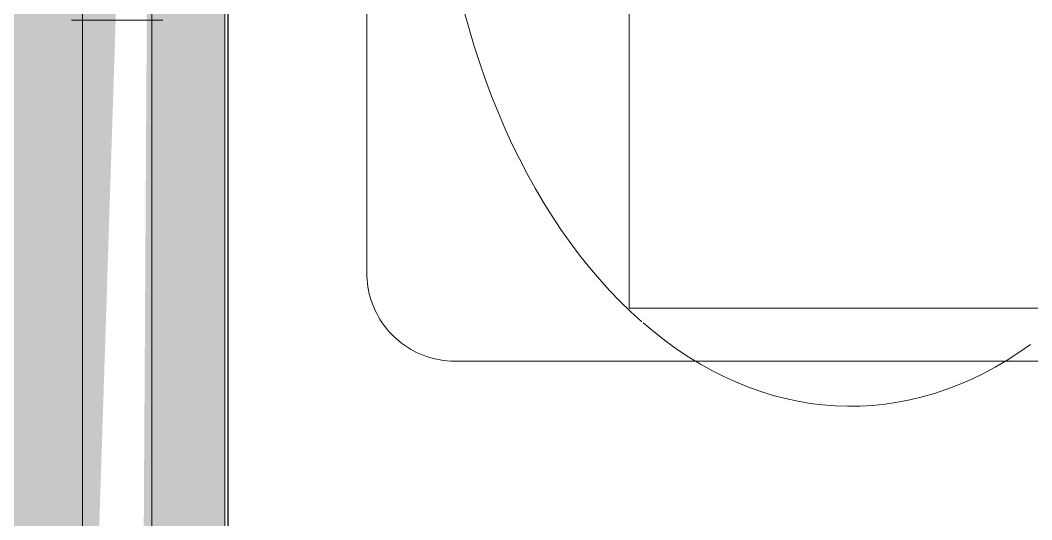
# Model space of a CAD drawing. Header units: metres. Extents: x 149 to 429, y -3 to 162.
# Drawn here: x 367.7381 to 368.1036, y 82.5477 to 82.728 of the extents above; entities that cross this region are included whole.
import ezdxf

# ---------------------------------------------------------------- set-up
doc = ezdxf.new("R2010")
doc.units = ezdxf.units.M
doc.layers.add('1053_ARQ_BASE_MATADOURO_dwg', color=7, linetype='Continuous', lineweight=5, true_color=0x767676)
for name, color, linetype, lineweight in [('A-EQUIPAMENTOS', 7, 'Continuous', 5), ('A-PAREDE', 7, 'Continuous', 30), ('A-WALL', 7, 'Continuous', 9), ('P-PIPE', 7, 'Continuous', 5), ('P-SANR-FIXT', 7, 'Continuous', 5)]:
    doc.layers.add(name, color=color, linetype=linetype, lineweight=lineweight)

# ---------------------------------------------------------------- blocks, each defined once
blk = doc.blocks.new('USO_ESG_Cuba lavatório retângular - Uso geral-V69-TÉRREO 1_20 - Dependente 2')
at = {"layer": 'P-SANR-FIXT', "color": 9, "true_color": 0xc0c0c0}
for p, q in [((0.1730500000002076, -0.05021161073474577), (-0.1731071461118079, -0.05021161073474577)), ((-0.2050525168767705, -0.08215698149963901), (-0.2050525168768398, -0.3572648151945923)), ((0.2049953707650315, -0.3572648151945923), (0.2049953707651008, -0.08215698149963901)), ((-0.1858498807490326, -0.145), (-0.1858498807490326, -0.3576249999999222)), ((0.1869294648993059, -0.145), (-0.185849880749034, -0.145)), ((0.1869294648993069, -0.3576249999999222), (0.1869294648993069, -0.1450000000000001)), ((-0.185849880749034, -0.3576249999999222), (0.1869294648993059, -0.3576249999999222)), ((-0.1731071461118772, -0.3892101859594855), (0.1730500000001383, -0.3892101859594855))]:
    blk.add_line(p, q, dxfattribs=at)
at = {"layer": 'P-SANR-FIXT', "color": 254, "true_color": 0xd3d3d3}
for p, q in [((-0.1858498807490341, -0.145), (0.1859531144855803, -0.145)), ((-0.1200121126368137, -0.3576249999999222), (-0.1858498807490335, -0.3576249999999222)), ((0.186929464899306, -0.3576249999999222), (-0.1200121126368137, -0.3576249999999222))]:
    blk.add_line(p, q, dxfattribs=at)
at = {"layer": 'P-SANR-FIXT', "color": 254, "true_color": 0xe0e0e0}
blk.add_line((0.1859531144855803, -0.145), (0.1869294648993054, -0.145), dxfattribs=at)
at = {"layer": 'P-SANR-FIXT', "color": 9, "true_color": 0xc0c0c0, "flags": 128}
for points in [[(-0.1731071461118079, -0.05021161073474577), (-0.1743846202190744, -0.05023716362394662), (-0.1756600506402518, -0.05031378141274327), (-0.1769313969587129, -0.05044134152847728), (-0.178196625291764, -0.05061963990298427), (-0.1794537115436821, -0.05084839129610264), (-0.1807006446448902, -0.05112722975501711), (-0.1819354297681952, -0.05145570919710117), (-0.183156091520975, -0.05183330412582218), (-0.1843606771047256, -0.05225941046945227), (-0.18554725943954, -0.05273334654909959), (-0.1867139402467272, -0.05325435416788205), (-0.1878588530860383, -0.05382159982484736), (-0.1889801663409839, -0.0544341760478179), (-0.1900760861496094, -0.05509110284585331), (-0.1911448592740759, -0.05579132927578685), (-0.1921847759052338, -0.05653373512505278), (-0.1931941723985172, -0.05731713270248875), (-0.1941714339347127, -0.0581402687390535), (-0.195114997103802, -0.0590018263926384), (-0.1960233524061247, -0.05990042735517091), (-0.1968950466669125, -0.06083463405618859), (-0.1977286853612133, -0.06180295196482403), (-0.1985229348450483, -0.06280383197883493), (-0.1992765244887116, -0.06383567290331303), (-0.1999882487094425, -0.0648968240135273), (-0.2006569689003491, -0.06598558769358534), (-0.2012816152517738, -0.06710022215410064), (-0.2018611884628819, -0.06823894421763871), (-0.2023947613399383, -0.06939993217166485), (-0.2028814802804423, -0.0705813286833105), (-0.2033205666377828, -0.071781243770137), (-0.2037113179674532, -0.07299775782398574), (-0.2040531091506698, -0.0742289246819546), (-0.20434539339449, -0.07547277473937247), (-0.2045877031064918, -0.07672731810172227), (-0.2047796506428358, -0.07799054776733465), (-0.2049209289282544, -0.07926044283821902), (-0.2050113119478292, -0.08053497175293306), (-0.2050506551079238, -0.08181209553747104), (-0.2050525168767705, -0.08215698149963901)], [(0.2049953707651008, -0.08215698149963901), (0.2049698178758999, -0.08087950739230328), (0.2048932000871726, -0.07960407697119518), (0.2047656399711614, -0.07833273065266476), (0.2045873415969316, -0.0770675023196829), (0.2043585902036746, -0.0758104160677649), (0.2040797517448988, -0.07456348296669531), (0.2037512723027454, -0.07332869784318245), (0.2033736773740244, -0.07210803609040267), (0.202947571030325, -0.070903450506652), (0.202473634950747, -0.06971686817183763), (0.2019526273319645, -0.06855018736471975), (0.2013853816749992, -0.06740527452533934), (0.2007728054518901, -0.06628396127039378), (0.2001158786539932, -0.06518804146169896), (0.1994156522239904, -0.06411926833744037), (0.1986732463748631, -0.06307935170607452), (0.1978898487974271, -0.06206995521286044), (0.1970667127607931, -0.06109269367666494), (0.1962051551070696, -0.06014913050757568), (0.1953065541446757, -0.05924077520532228), (0.1943723474434501, -0.05836908094460378), (0.1934040295349532, -0.05753544225023361), (0.1924031495210116, -0.05674119276626007), (0.1913713085963949, -0.05598760312280465), (0.1903101574863193, -0.05527587890186587), (0.1892213938062612, -0.05460715871109788), (0.1881067593457459, -0.05398251235960379), (0.1869680372822771, -0.05340293914849572), (0.1858070493281124, -0.05286936627150863), (0.1846256528165361, -0.05238264733093529), (0.1834257377296402, -0.05194356097359487), (0.1822092236757915, -0.05155280964392441), (0.1809780568179613, -0.05121101846070779), (0.1797342067604741, -0.05091873421688761), (0.1784796633979857, -0.05067642450495514), (0.1772164337323733, -0.05048447696847252), (0.1759465386615582, -0.05034319868319254), (0.1746720097467749, -0.05025281566361773), (0.1733948859624448, -0.05021347250345389), (0.1730500000002076, -0.05021161073474577)], [(-0.02899999999987213, -0.2500000000001164), (-0.02897680309307616, -0.2488403093087138), (-0.02890724948263142, -0.2476824738749558), (-0.02879145043959798, -0.2465283459886341), (-0.02862959121776567, -0.2453797720082701), (-0.02842193075731229, -0.2442385894069838), (-0.02816880127064596, -0.2431066238337484), (-0.02787060771084725, -0.2419856861916938), (-0.02752782712423596, -0.2408775697421905), (-0.02714100788657725, -0.2397840472351301), (-0.02671076882597663, -0.2387068680731656), (-0.02623779823322602, -0.2376477555132355), (-0.02572285276043258, -0.2366084039092551), (-0.02516675621056384, -0.2355904760026275), (-0.0245703982192952, -0.2345956002602954), (-0.0239347328322785, -0.233625368271564), (-0.02326077697852452, -0.232681332200504), (-0.02254960884371139, -0.2317650023035007), (-0.02180236614494334, -0.2308778445129177), (-0.02102024431132595, -0.2300212780917289), (-0.02020449457091254, -0.2291966733639667), (-0.01935642194928842, -0.2284053495208511), (-0.01847738318159518, -0.2276485725118841), (-0.01756878454249964, -0.2269275530191084), (-0.01663207959597858, -0.226243444519382), (-0.01566876687004787, -0.2255973414406275), (-0.01468038745962385, -0.2249902774099788), (-0.01366852256098209, -0.2244232236004766), (-0.01263479094190261, -0.2238970871768681), (-0.01158084635262985, -0.2234127098456396), (-0.01050837487972658, -0.2229708665070634), (-0.009419092248573907, -0.2225722640160508), (-0.008314741079230043, -0.2222175400516742), (-0.007197088097796222, -0.2219072620966035), (-0.006067921310705242, -0.2216419265295073), (-0.004929047144011748, -0.2214219578302807), (-0.003782287553297829, -0.2212477079025343), (-0.002629477109322397, -0.221119455508493), (-0.001472460062948812, -0.2210374058247617), (-0.0003130873946178326, -0.2210016901134095), (0.0008467861468521733, -0.2210123655118427), (0.002005305011078599, -0.2210694149417392), (0.00316061581507638, -0.2211727471362159), (0.004310870307992263, -0.2213221967859205), (0.005454228328007776, -0.2215175248030773), (0.006588860746213141, -0.2217584187045977), (0.007712952392808802, -0.2220444931116192), (0.008824704960852614, -0.2223752903663066), (0.009922339883533096, -0.2227502812632814), (0.01100410117900865, -0.2231688658972034), (0.0120682582599713, -0.2236303746220696), (0.01311310870218276, -0.2241340691225076), (0.01413698096782464, -0.2246791435944302), (0.01513823707957381, -0.225264726034912), (0.01611527524138346, -0.2258898796375459), (0.01706653240056403, -0.22655360428926), (0.01799048674846126, -0.2272548381724759), (0.01888566015543456, -0.2279924594627672), (0.01975062053486854, -0.2287652881231268), (0.02058398413462383, -0.2295720877926262), (0.02138441775079864, -0.2304115677640595), (0.02215064086040529, -0.2312823850482179), (0.02288142766977362, -0.2321831465236835), (0.02357560907604784, -0.2331124111638288), (0.02423207453699488, -0.2340686923436519), (0.02484977384787672, -0.2350504602173027), (0.02542771882157504, -0.2360561441653281), (0.0259649848694733, -0.2370841353083095), (0.02646071248053195, -0.2381327890795474), (0.02691410859620046, -0.2392004278567922), (0.02732444787950299, -0.2402853436455371), (0.02769107387517888, -0.2413858008122094), (0.02801340005969996, -0.2425000388599139), (0.02829091077991707, -0.2436262752456205), (0.02852316207811819, -0.2447627082311709), (0.02870978240155764, -0.2459075197663042), (0.02885047319756523, -0.2470588783969092), (0.02894500939090867, -0.2482149421946211), (0.02899323974382532, -0.2493738617040228), (0.02900000000014934, -0.2500000000001164)], [(0.02900000000014934, -0.2500000000001164), (0.02897680309328407, -0.2511596906915191), (0.02890724948290863, -0.2523175261252771), (0.02879145043994449, -0.2534716540113215), (0.02862959121797358, -0.2546202279918242), (0.0284219307575202, -0.2557614105931105), (0.02816880127085387, -0.2568933761664844), (0.02787060771112447, -0.2580143138084004), (0.02752782712444387, -0.2591224302579038), (0.02714100788678516, -0.2602159527651027), (0.02671076882618454, -0.2612931319270672), (0.02623779823350324, -0.2623522444869974), (0.02572285276070979, -0.2633915960907005), (0.02516675621077175, -0.2644095239974668), (0.02457039821950311, -0.2654043997396602), (0.02393473283248641, -0.2663746317285302), (0.02326077697880173, -0.2673186677995902), (0.0225496088439193, -0.2682349976965936), (0.02180236614515125, -0.2691221554871765), (0.02102024431167247, -0.2699787219082267), (0.02020449457118976, -0.2708033266359889), (0.01935642194956563, -0.2715946504791045), (0.01847738318187239, -0.2723514274880716), (0.01756878454277685, -0.2730724469811245), (0.01663207959618649, -0.2737565554808509), (0.01566876687025579, -0.2744026585594667), (0.01468038745983176, -0.2750097225901154), (0.01366852256119, -0.2755767763997563), (0.01263479094217983, -0.2761029128232261), (0.01158084635290707, -0.2765872901544546), (0.01050837487993449, -0.2770291334930309), (0.00941909224885112, -0.2774277359840435), (0.008314741079507257, -0.2777824599485586), (0.007197088098073436, -0.2780927379034907), (0.006067921310982456, -0.2783580734707255), (0.004929047144219658, -0.2785780421696749), (0.003782287553575043, -0.27875229209756), (0.002629477109599611, -0.2788805444916012), (0.001472460063226026, -0.2789625941753326), (0.0003130873948257431, -0.2789983098866847), (-0.0008467861466442628, -0.2789876344882516), (-0.002005305010870689, -0.2789305850583551), (-0.00316061581486847, -0.2788272528637397), (-0.004310870307784353, -0.2786778032141738), (-0.005454228327799866, -0.2784824751971555), (-0.00658886074600523, -0.2782415812954965), (-0.007712952392531588, -0.2779555068884751), (-0.008824704960644704, -0.2776247096339263), (-0.009922339883255882, -0.2772497187369514), (-0.01100410117873143, -0.2768311341028908), (-0.01206825825976339, -0.2763696253778861), (-0.01311310870197485, -0.2758659308777253), (-0.01413698096754742, -0.275320856405664), (-0.0151382370793659, -0.2747352739650436), (-0.01611527524117555, -0.2741101203625483), (-0.01706653240028682, -0.2734463957108343), (-0.01799048674825335, -0.2727451618274798), (-0.01888566015515735, -0.2720075405373271), (-0.01975062053452202, -0.2712347118769674), (-0.02058398413441592, -0.270427912207468), (-0.02138441775059073, -0.2695884322360347), (-0.02215064086012808, -0.2687176149517378), (-0.02288142766956571, -0.2678168534764107), (-0.02357560907583993, -0.2668875888362655), (-0.02423207453664836, -0.2659313076564424), (-0.0248497738475995, -0.2649495397829302), (-0.02542771882129782, -0.2639438558346275), (-0.02596498486926539, -0.2629158646917847), (-0.02646071248025474, -0.2618672109205469), (-0.02691410859592324, -0.2607995721434407), (-0.02732444787929508, -0.2597146563545571), (-0.02769107387490167, -0.2586141991880235), (-0.02801340005942275, -0.2574999611403189), (-0.02829091077970916, -0.2563737247546123), (-0.02852316207791028, -0.2552372917689234), (-0.02870978240134973, -0.2540924802337901), (-0.02885047319728801, -0.2529411216031851), (-0.02894500939063146, -0.2517850578056117), (-0.02899323974361741, -0.2506261382962101), (-0.02899999999987213, -0.2500000000001164)], [(-0.2050525168768398, -0.3572648151945923), (-0.2050269639875696, -0.3585422893017894), (-0.2049503461988423, -0.3598177197230362), (-0.2048227860829004, -0.3610890660415665), (-0.204644487708532, -0.3623542943744098), (-0.2044157363153443, -0.3636113806264664), (-0.2041368978566377, -0.364858313727536), (-0.2038084184143458, -0.3660930988509103), (-0.2034308234857634, -0.36731376060369), (-0.2030047171419947, -0.3685183461875793), (-0.2025307810624166, -0.3697049285223937), (-0.2020097734436342, -0.3708716093295116), (-0.2014425277866689, -0.3720165221687534), (-0.2008299515635597, -0.3731378354238375), (-0.2001730247656629, -0.3742337552323938), (-0.1994727983356601, -0.375302528356791), (-0.1987303924864635, -0.3763424449880182), (-0.1979469949090275, -0.3773518414813709), (-0.1971238588725321, -0.3783291030174278), (-0.1962623012187392, -0.3792726661866556), (-0.1953637002563453, -0.380181021488909), (-0.194429493555189, -0.3810527157496276), (-0.1934611756465536, -0.3818863544438591), (-0.1924602956326813, -0.3826806039278327), (-0.1914284547080646, -0.3834341935714267), (-0.190367303597989, -0.3841459177922268), (-0.1892785399178616, -0.3848146379831335), (-0.1881639054574156, -0.3854392843344889), (-0.1870251833940161, -0.3860188575457356), (-0.1858641954398514, -0.3865524304227227), (-0.1846827989282057, -0.3870391493631574), (-0.1834828838413792, -0.3874782357204978), (-0.1822663697875305, -0.3878689870503069), (-0.1810352029297003, -0.3882107782335236), (-0.1797913528721438, -0.3885030624772051), (-0.1785368095097247, -0.3887453721891376), (-0.1772735798441123, -0.3889373197256202), (-0.1760036847732279, -0.3890785980110388), (-0.1747291558585139, -0.3891689810306136), (-0.1734520320741145, -0.3892083241906388), (-0.1731071461118772, -0.3892101859594855)], [(0.1730500000001383, -0.3892101859594855), (0.1743274741074047, -0.3891846330702847), (0.1756029045285128, -0.3891080152816267), (0.1768742508470432, -0.3889804551656155), (0.1781394791800251, -0.3888021567912471), (0.1793965654319431, -0.3885734053979901), (0.1806434985331513, -0.3882945669392142), (0.1818782836564562, -0.3879660874971302), (0.183098945409236, -0.3875884925684092), (0.1843035309930559, -0.3871623862247791), (0.1854901133278703, -0.3866884501451318), (0.1866567941351268, -0.3861674425263493), (0.1878017069742993, -0.385600196869384), (0.1889230202292449, -0.3849876206462748), (0.1900189400379397, -0.384330693848378), (0.1910877131624062, -0.3836304674184445), (0.1921276297935641, -0.3828880615691785), (0.1931370262867782, -0.3821046639917426), (0.1941142878229737, -0.3812815279551778), (0.1950578509921323, -0.3804199703014543), (0.195966206294455, -0.3795213693390604), (0.1968379005551735, -0.3785871626379042), (0.1976715392495436, -0.3776188447292687), (0.1984657887333786, -0.3766179647153964), (0.1992193783770419, -0.3755861237907797), (0.1999311025977728, -0.374524972680704), (0.2005998227886794, -0.3734362090005074), (0.2012244691401042, -0.3723215745401307), (0.2018040423511429, -0.3711828524765926), (0.2023376152283379, -0.3700218645224279), (0.2028243341687727, -0.3688404680109209), (0.2032634205260438, -0.3676405529240943), (0.2036541718557142, -0.366424038870107), (0.2039959630390002, -0.3651928720122767), (0.2042882472828204, -0.3639490219547202), (0.2045305569948914, -0.3626944785923705), (0.2047225045310968, -0.3614312489267581), (0.2048637828165847, -0.3601613538560123), (0.2049541658360902, -0.3588868249412983), (0.2049935089961848, -0.3576097011567603), (0.2049953707650315, -0.3572648151945923)]]:
    blk.add_lwpolyline(points, dxfattribs=at)
at = {"layer": 'P-SANR-FIXT', "color": 9, "true_color": 0xc0c0c0}
for centre, radius, start, end in [((3.519318170219776e-15, -0.2499999999999989), 0.02999999999999996, 2.035554996136651e-13, 180), ((3.522040309968044e-15, -0.2499999999999989), 0.03000000000000006, 359.9999999999994, 179.9999999999995), ((-1.624300819367011e-15, -0.2499999999999992), 0.02899999999999999, 75.00000000000014, 105.0000000000001), ((-1.624300819367011e-15, -0.2499999999999992), 0.02899999999999998, 135.0000000000001, 180), ((-1.624300819367011e-15, -0.2499999999999992), 0.02900000000000003, 1.645114490412167e-13, 45.00000000000019), ((3.483227987296985e-15, -0.2499999999999988), 0.01599999999999998, 3.434999055980597e-13, 180), ((3.290783554052066e-15, -0.2499999999999979), 0.016, 359.9999999999994, 179.9999999999996), ((3.522040309968044e-15, -0.2499999999999989), 0.01500000000000063, 2.480832651541543e-13, 180), ((3.492332838352957e-15, -0.2499999999999988), 0.01500000000000067, 359.9999999999995, 179.9999999999995), ((3.519318170219776e-15, -0.2499999999999989), 0.02999999999999995, 180.0000000000005, 2.544443745170813e-13), ((3.522040309968044e-15, -0.2499999999999989), 0.03000000000000004, 180, 359.9999999999994), ((-1.624300819367011e-15, -0.2499999999999992), 0.02900000000000003, 180.0000000000007, 225.0000000000006), ((3.483227987296985e-15, -0.2499999999999988), 0.016, 180.0000000000003, 3.053332494204976e-13), ((3.290783554052066e-15, -0.2499999999999979), 0.01600000000000005, 179.9999999999999, 359.9999999999993), ((3.522040309968044e-15, -0.2499999999999989), 0.01500000000000062, 180.0000000000004, 2.035554996136651e-13), ((3.492332838352957e-15, -0.2499999999999988), 0.01500000000000066, 180, 359.9999999999995), ((-1.624300819367011e-15, -0.2499999999999992), 0.02899999999999996, 315.0000000000001, 2.353610464283002e-13), ((-1.624300819367011e-15, -0.2499999999999992), 0.02899999999999999, 255.0000000000004, 285.0000000000003)]:
    blk.add_arc(centre, radius, start, end, dxfattribs=at)
at = {"layer": 'P-SANR-FIXT', "color": 254, "true_color": 0xd3d3d3}
for radius, start, end in [(0.02899999999999997, 105.0000000000001, 120.0000000000001), (0.02900000000000001, 45.00000000000016, 75.00000000000016), (0.02899999999999997, 120.0000000000001, 135.0000000000001), (0.02900000000000001, 225.0000000000005, 255.0000000000004), (0.02899999999999997, 300.0000000000002, 315.0000000000001), (0.02899999999999997, 285.0000000000002, 300.0000000000002)]:
    blk.add_arc((-1.624300819367011e-15, -0.2499999999999992), radius, start, end, dxfattribs=at)
at = {"layer": 'P-SANR-FIXT', "color": 9, "true_color": 0xc0c0c0}
for points, knots in [([(-0.03112010454868079, -0.2499999999999992), (-0.03105362433145359, -0.2481783265250007), (-0.03073618522186431, -0.2455380452976555), (-0.02987031279107671, -0.2421968041518991), (-0.02872634851095996, -0.2389891832788834), (-0.0270599446991954, -0.2358968064746837), (-0.0249950013961237, -0.2330224509553411), (-0.0233238185633624, -0.231038030502752), (-0.02150034623575769, -0.2292025293024871), (-0.01949140860248583, -0.227488734861749), (-0.0173522836294054, -0.2259407150144747), (-0.01513886746592545, -0.2245976332666353), (-0.01281738829727625, -0.2234469901093286), (-0.01036215620291159, -0.2224657375848801), (-0.007835573224902286, -0.2216862068180293), (-0.005096085679068722, -0.2210864953756809), (-0.002084009963320978, -0.2207388637571529), (0.001236327136799774, -0.2206972576139253), (0.004496081532288808, -0.2209910555937046), (0.008708659177706234, -0.2218496013203589), (0.01291429036232835, -0.2234169470189293), (0.0166416541445679, -0.2255135591407456), (0.01934096048465666, -0.2274251845667629), (0.02183353554481044, -0.2295984459511078), (0.02473796237748496, -0.2327330329768991), (0.02791795098535461, -0.2373754459972169), (0.03018213067481805, -0.2433561780177193), (0.03078083728120369, -0.2477233593375256), (0.03085075423783927, -0.2499999999999991)], [0, 0, 0, 0, 0.05555555555555555, 0.08333333333333333, 0.1111111111111111, 0.1666666666666667, 0.1944444444444444, 0.2222222222222222, 0.25, 0.2777777777777778, 0.3055555555555556, 0.3333333333333333, 0.361111111111111, 0.3888888888888888, 0.4166666666666666, 0.4444444444444444, 0.4791666666666666, 0.5138888888888888, 0.548611111111111, 0.5833333333333333, 0.6527777777777777, 0.6875, 0.7222222222222222, 0.7569444444444444, 0.7916666666666667, 0.8611111111111112, 0.9305555555555556, 1, 1, 1, 1]), ([(0.03085075423783927, -0.2499999999999991), (0.03079482067253079, -0.251821312529978), (0.03049239331465634, -0.2544623915790861), (0.02964522503817582, -0.2578076644978539), (0.02851844879315334, -0.2610205237321211), (0.02687100963746963, -0.264124581293133), (0.02482191645202847, -0.2670114119177071), (0.02315889186575011, -0.2690024464417471), (0.02133811039186803, -0.2708421109756383), (0.01932884936492877, -0.2725590111190154), (0.01718552377642184, -0.2741091011893845), (0.01423808308764814, -0.2758951355347435), (0.01021899331821249, -0.2776705958560101), (0.005764528273547003, -0.2788405171880327), (0.001900747137033993, -0.2792696924367858), (-0.001422129793611786, -0.2792968214804701), (-0.004680033971890694, -0.2789893877572354), (-0.00888830075621569, -0.2781170452465415), (-0.0130842880045422, -0.2765367484810677), (-0.01680813638064222, -0.2744369408517456), (-0.01950364215329441, -0.2725267460407652), (-0.02199555928128542, -0.2703578912212262), (-0.02490783233653206, -0.2672307585577711), (-0.02811702721488677, -0.262611616047204), (-0.03041345455304413, -0.2566422125314605), (-0.03103700427714679, -0.2522770918437474), (-0.0311201045486808, -0.2499999999999992)], [0, 0, 0, 0, 0.05555555555555555, 0.08333333333333333, 0.1111111111111111, 0.1666666666666667, 0.1944444444444444, 0.2222222222222222, 0.25, 0.2777777777777778, 0.3055555555555556, 0.3333333333333333, 0.3888888888888888, 0.4444444444444444, 0.4791666666666666, 0.5138888888888888, 0.548611111111111, 0.5833333333333333, 0.6527777777777777, 0.6875, 0.7222222222222222, 0.7569444444444444, 0.7916666666666667, 0.8611111111111112, 0.9305555555555556, 1, 1, 1, 1])]:
    blk.add_open_spline(points, degree=3, knots=knots, dxfattribs=at)
blk = doc.blocks.new('1053_ARQ_BASE_MATADOURO_dwg_arq geral tgov-4039641-TÉRREO 1_20 - Dependente 2')
at = {"layer": 'A-EQUIPAMENTOS', "color": 9, "true_color": 0xc3c3c3}
for major_axis, ratio, start_param, end_param in [((0, 0.2249999999999941), 0.6666666666665876, 1.639976127657685, 2.615244216624593), ((0, 0.2249999999999945), 0.6666666666665847, 2.618482493001837, 3.59039160410263)]:
    blk.add_ellipse((31.42326186489663, -0.3723602462559938), major_axis=major_axis, ratio=ratio, start_param=start_param, end_param=end_param, dxfattribs=at)
at = {"layer": 'A-PAREDE', "color": 253, "true_color": 0xaaaaaa}
blk.add_line((31.19822966563515, 0.559662276878953), (31.19822966563515, -2.440337724983692), dxfattribs=at)
blk = doc.blocks.new('1053_ARQ_BASE_MATADOURO_dwg-3625622-TÉRREO 1_20 - Dependente 2')
blk.add_blockref('1053_ARQ_BASE_MATADOURO_dwg_arq geral tgov-4039641-TÉRREO 1_20 - Dependente 2', (130.2097949645677, 83.1860339743535))

msp = doc.modelspace()

# ---------------------------------------------------------------- hatches: boundary and pattern name
at = {"layer": 'A-WALL', "true_color": 0xffd4aa, "transparency": 33554483}
h = msp.add_hatch(color=41, dxfattribs=at)
h.paths.add_polyline_path([(367.8120328538449, 80.59569625085985), (367.8120328538449, 83.89569624974227), (367.6635328538449, 83.89569624974227), (367.6635328538449, 80.59569625085985)])
h.paths.add_polyline_path([(367.7151358575583, 80.60918625016771), (367.6905617847297, 80.619641930748), (367.6998265466658, 82.34870625011483), (367.7155617847296, 82.34870625011483), (367.7155617847296, 80.60918625085957)])
h.paths.add_polyline_path([(367.7851358575583, 80.60918625085957), (367.7605617847298, 80.60918625085957), (367.7698265466659, 82.34870625011483), (367.7855617847297, 82.34870625011483), (367.7855617847297, 80.60918625085957)])
h.paths.add_polyline_path([(367.7794183530423, 82.41019625011481), (367.7622364671823, 82.41019625011481), (367.7730617847296, 82.74409413593506), (367.7838871022769, 82.74409413593506), (367.7819006194945, 82.41019625011481)])
h.paths.add_polyline_path([(367.6922364671823, 82.41019625011488), (367.7030617847296, 82.74409413593506), (367.713887102277, 82.74409413593506), (367.7030617847296, 82.41019625011488), (367.6942229499648, 82.41019625011488)])
h.paths.add_polyline_path([(367.7730617847296, 82.7758941359351), (367.7609877119011, 82.7758941359351), (367.7698265466659, 83.39350508121646), (367.7851358575583, 83.39350508121646), (367.7762970227935, 82.7758941359351), (367.7733699045915, 82.7758941359351)])
h.paths.add_polyline_path([(367.7151358575583, 82.7758941359351), (367.6909877119009, 82.7758941359351), (367.6998265466658, 83.39350508121646), (367.7151358575583, 83.39350508121646), (367.7151358575583, 82.82990659800646)])

# ---------------------------------------------------------------- linework, layer by layer
at = {"layer": 'A-WALL', "color": 253, "true_color": 0xbbb2aa}
msp.add_line((367.8120328538448, 80.59419625048717), (367.8120328538448, 83.89569624974214), dxfattribs=at)
at = {"layer": 'P-PIPE'}
for p, q in [((367.7605617847298, 82.74409413593506), (367.7605617847298, 82.41019625011481)), ((367.7855617847297, 82.41019625011481), (367.7855617847297, 82.74409413593506)), ((367.7565617847296, 82.72799413593495), (367.7895617847296, 82.72799413593495)), ((367.7565617847296, 82.72799413593495), (367.76139452284, 82.72799413593495)), ((367.7855617847296, 82.72799413593495), (367.7605617847296, 82.72799413593495)), ((367.7622364671822, 82.72799413593495), (367.7605617847296, 82.72799413593495)), ((367.7855617847296, 82.72799413593495), (367.7838871022769, 82.72799413593495)), ((367.7847290466191, 82.72799413593495), (367.7895617847296, 82.72799413593495))]:
    msp.add_line(p, q, dxfattribs=at)

# ---------------------------------------------------------------- block references
at = {"layer": '1053_ARQ_BASE_MATADOURO_dwg', "color": 253, "true_color": 0xaaaaaa}
msp.add_blockref('1053_ARQ_BASE_MATADOURO_dwg-3625622-TÉRREO 1_20 - Dependente 2', (206.4050371545499, 0), dxfattribs=at)
at = {"layer": 'P-SANR-FIXT', "color": 9, "true_color": 0xc0c0c0, "rotation": 90.00000000000185}
msp.add_blockref('USO_ESG_Cuba lavatório retângular - Uso geral-V69-TÉRREO 1_20 - Dependente 2', (367.8130617847528, 82.80999413593493), dxfattribs=at)

doc.saveas('drawing.dxf')
